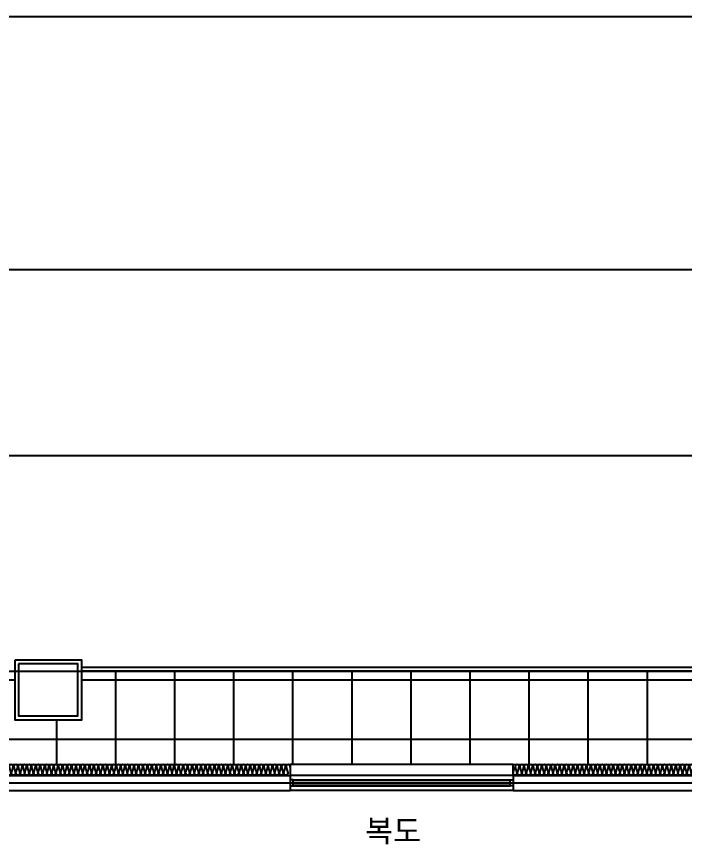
# Model space of a CAD drawing. Header units: millimetres. Extents: x 0 to 199210, y 0 to 94205.
# Drawn here: x 163938 to 172913, y 19632 to 30759 of the extents above; entities that cross this region are included whole.
import ezdxf
from ezdxf.enums import TextEntityAlignment as Align

# ---------------------------------------------------------------- set-up
doc = ezdxf.new("R2010")
doc.units = ezdxf.units.MM
doc.linetypes.add('CEN', pattern=[62, 60, -1, 0, -1])
for name, color, linetype in [('4', 4, 'Continuous'), ('CEN', 1, 'CEN'), ('COL', 2, 'Continuous'), ('D_TEXT', 7, 'Continuous'), ('HAT', 8, 'Continuous'), ('ins', 9, 'Continuous'), ('WID', 4, 'Continuous'), ('WIN-9', 9, 'Continuous')]:
    doc.layers.add(name, color=color, linetype=linetype)
doc.styles.add('돋움', font='Dotum.ttf')

# ---------------------------------------------------------------- blocks, each defined once
blk = doc.blocks.new('insul1')
blk.add_lwpolyline([(0, 0.25, 1.344031), (0.35, 0.25), (0.2, 0.75, -1.344031), (0.55, 0.75), (0.4, 0.25)], format="xyb")

msp = doc.modelspace()

# ---------------------------------------------------------------- hatches: boundary and pattern name
at = {"layer": 'HAT'}
h = msp.add_hatch(dxfattribs=at)
h.set_pattern_fill('NET,_O', color=256, scale=250)
h.set_pattern_definition([(0, (-254622.7, 735423.8), (0, 793.75), []), (90, (-254622.7, 735423.8), (-793.75, 5e-14), [])])
h.paths.add_polyline_path([(158262, 20508.9), (158313.2, 20508.9), (158313.2, 20558.9), (158313.2, 20708.9), (158463.4, 20708.9), (158463.4, 21958.9), (157213.2, 21958.9), (157213.2, 20558.9), (157213.2, 20508.9), (157263.2, 20508.9), (157263.2, 21458.9, -0.3996375)])
h.paths.add_polyline_path([(167040.4, 21958.9, -0.4160844), (166987.2, 21958.9), (164813.2, 21958.9), (164813.2, 21308.9), (163913.2, 21308.9), (163913.2, 21958.9), (158463.4, 21958.9), (158463.4, 20708.9), (159613.2, 20708.9), (162613.2, 20708.9), (167613.2, 20708.9), (170613.2, 20708.9), (176513.2, 20708.9), (179513.2, 20708.9), (181213.2, 20708.9), (181213.2, 20687.1, -0.1467688), (181213.2, 20671.4), (181213.2, 20558.9), (181213.2, 20508.9), (181264.5, 20508.9, -0.3996375), (182263.2, 21458.9), (182263.2, 20508.9), (182313.2, 20508.9), (182313.2, 20558.9), (182313.2, 21958.9), (182073.2, 21958.9), (181834.6, 21720.3), (181596.1, 21958.9), (174813.2, 21958.9), (174813.2, 21308.9), (173913.2, 21308.9), (173913.2, 21958.9)])

# ---------------------------------------------------------------- linework, layer by layer
for p, q in [((173913.2, 22008.9), (164813.2, 22008.9)), ((173913.2, 21958.9), (164813.2, 21958.9))]:
    msp.add_line(p, q)
at = {"layer": '4'}
for p, q in [((162613.2, 20708.9), (167613.2, 20708.9)), ((167613.2, 20708.9), (167613.2, 20558.9)), ((170613.2, 20558.9), (170613.2, 20708.9)), ((170613.2, 20708.9), (176513.2, 20708.9))]:
    msp.add_line(p, q, dxfattribs=at)
msp.add_lwpolyline([(163913.2, 22108.9), (163913.2, 21308.9), (164813.2, 21308.9), (164813.2, 22108.9)], close=True, dxfattribs=at)
at = {"layer": 'CEN'}
for p, q in [((140920, 30758.9), (189789.1, 30758.9)), ((153963.2, 27358.9), (189789.1, 27358.9)), ((153963.2, 24858.9), (189789.1, 24858.9)), ((140920, 21958.9), (189789.1, 21958.9)), ((156088.2, 20458.9), (189789.1, 20458.9))]:
    msp.add_line(p, q, dxfattribs=at)
at = {"layer": 'COL'}
for p, q in [((162613.2, 20558.9), (167613.2, 20558.9)), ((167613.2, 20558.9), (167613.2, 20358.9)), ((170613.2, 20558.9), (170613.2, 20358.9)), ((170613.2, 20558.9), (176513.2, 20558.9)), ((162613.2, 20358.9), (167613.2, 20358.9)), ((170613.2, 20358.9), (176513.2, 20358.9))]:
    msp.add_line(p, q, dxfattribs=at)
msp.add_lwpolyline([(163963.2, 22058.9), (163963.2, 21358.9), (164763.2, 21358.9), (164763.2, 22058.9), (163963.2, 22058.9)], dxfattribs=at)
at = {"layer": 'WID'}
for p, q in [((170613.2, 20708.9), (167613.2, 20708.9)), ((170613.2, 20358.9), (167613.2, 20358.9))]:
    msp.add_line(p, q, dxfattribs=at)
at = {"layer": 'WID', "color": 4}
for p, q in [((167653.2, 20498.9), (170573.2, 20498.9)), ((167653.2, 20464.9), (170573.2, 20464.9)), ((167653.2, 20452.9), (170573.2, 20452.9)), ((167653.2, 20418.9), (170573.2, 20418.9))]:
    msp.add_line(p, q, dxfattribs=at)
for points in [[(167613.2, 20443.9), (167613.2, 20418.9), (167653.2, 20418.9), (167653.2, 20498.9), (167613.2, 20498.9), (167613.2, 20473.9)], [(170613.2, 20443.9), (170613.2, 20418.9), (170573.2, 20418.9), (170573.2, 20498.9), (170613.2, 20498.9), (170613.2, 20473.9)]]:
    msp.add_lwpolyline(points, dxfattribs=at)
at = {"layer": 'WIN-9'}
msp.add_line((170613.2, 20558.9), (167613.2, 20558.9), dxfattribs=at)

# ---------------------------------------------------------------- block references
at = {"layer": 'ins', "xscale": 150, "yscale": 150, "zscale": 150, "rotation": 180, "row_count": 1, "row_spacing": 0, "column_spacing": 60}
for p, column_count in [((167613.2, 20708.9), 83), ((176513.2, 20708.9), 98)]:
    msp.add_blockref('insul1', p, dxfattribs=dict(at, column_count=column_count))

# ---------------------------------------------------------------- texts
at = {"layer": 'D_TEXT', "color": 7, "style": '돋움'}
msp.add_text('복도', height=300, dxfattribs=at).set_placement((168997.6, 19813.1), align=Align.MIDDLE)

doc.saveas('drawing.dxf')
